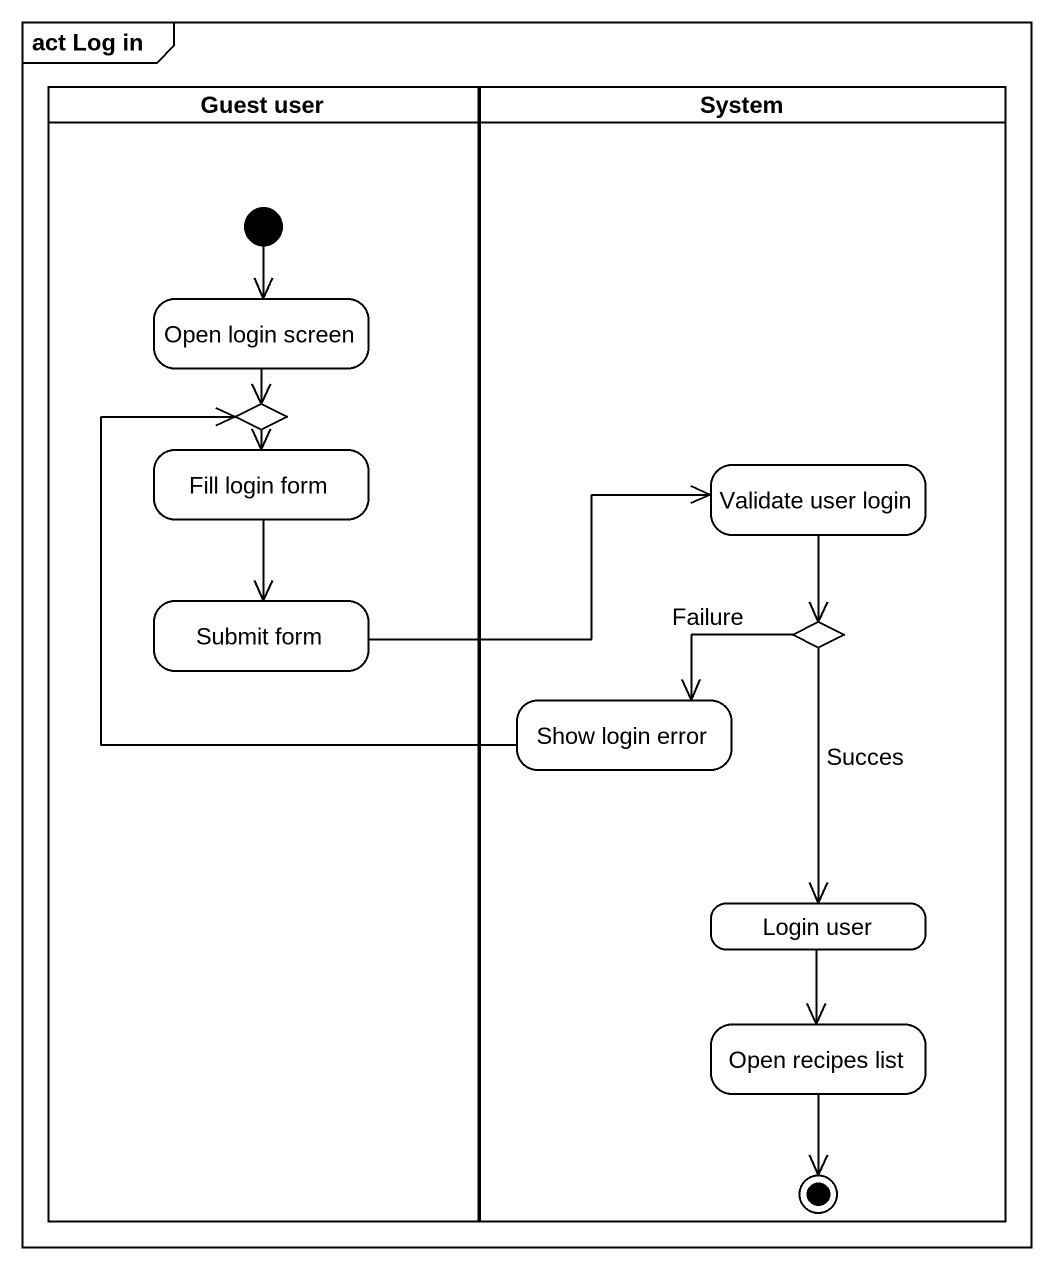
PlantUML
@startuml
mainframe act Log in
hide empty description
state "Guest user" as Guest_user <<partition>> {
  state "Open login screen" as Open_login_screen
  state "Fill login form" as Fill_login_form
  state choice1 <<choice>>
  state "Submit form" as Submit_form
  [*] --> Open_login_screen
}
state System <<partition>> {
  state "Validate user login" as Validate_user_login
  state choice2 <<choice>>
  state "Show login error" as Show_login_error
  state "Login user" as Login_user
  state "Open recipes list" as Open_recipes_list
  Open_recipes_list --> [*]
}
Open_login_screen --> choice1
Fill_login_form --> Submit_form
choice1 --> Fill_login_form
Validate_user_login --> choice2
Submit_form -right-> Validate_user_login
choice2 -left-> Show_login_error : Failure
choice2 --> Login_user : Succes
Show_login_error -up-> choice1
Login_user --> Open_recipes_list
@enduml
